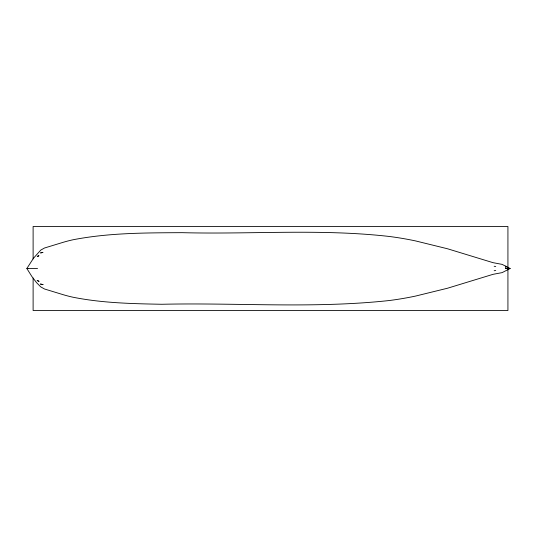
<?xml version="1.0" encoding="UTF-8"?>
<svg xmlns="http://www.w3.org/2000/svg" width="537" height="537" viewBox="0 0 537 537"><rect width="100%" height="100%" fill="white"/><g stroke="black" fill="none" stroke-linecap="round" stroke-linejoin="round"><path stroke-width="0.81" d="M26.85 268.5L33.516 258.196L40.758 250.108L44.484 248.013L62.735 242.442A136.458 136.458 0 0 1 72.951 239.784C108.89 232.783 145.749 232.857 182.224 232.669C251.148 234.447 320.535 228.634 389.224 236.461A325.013 325.013 0 0 1 415.47 240.898L447.529 248.772L492.993 262.66L502.129 264.379L510.15 268.5L502.129 272.621L492.993 274.34L447.529 288.228L415.47 296.095A325.013 325.013 0 0 1 389.224 300.532C313.749 308.735 237.555 302.586 161.832 304.271C132.129 303.707 102.171 303.063 72.951 297.216A136.458 136.458 0 0 1 62.735 294.558L44.484 288.987L40.758 286.892L36.644 282.757L31.871 276.501L26.85 268.5L27.877 268.5M494.168 270.722L495.725 270.514M28.045 268.5L37.556 268.5M505.545 268.5L506.888 268.5M507.076 268.5L508.311 268.5M508.505 268.5L510.15 268.5M494.168 266.278L495.732 266.486M505.827 266.09L505.827 267.849M505.827 267.95L505.827 268.5M33.113 258.935L33.113 226.48L507.928 226.48L507.928 310.52L33.113 310.52L33.113 278.065M38.107 256.062L37.228 256.491L38.946 255.686L38.107 256.062M41.772 252.645L40.537 252.94L42.987 252.35L41.772 252.645M42.987 284.65L40.537 284.06L42.987 284.65M38.946 281.314L37.228 280.509L38.946 281.314"/></g></svg>
